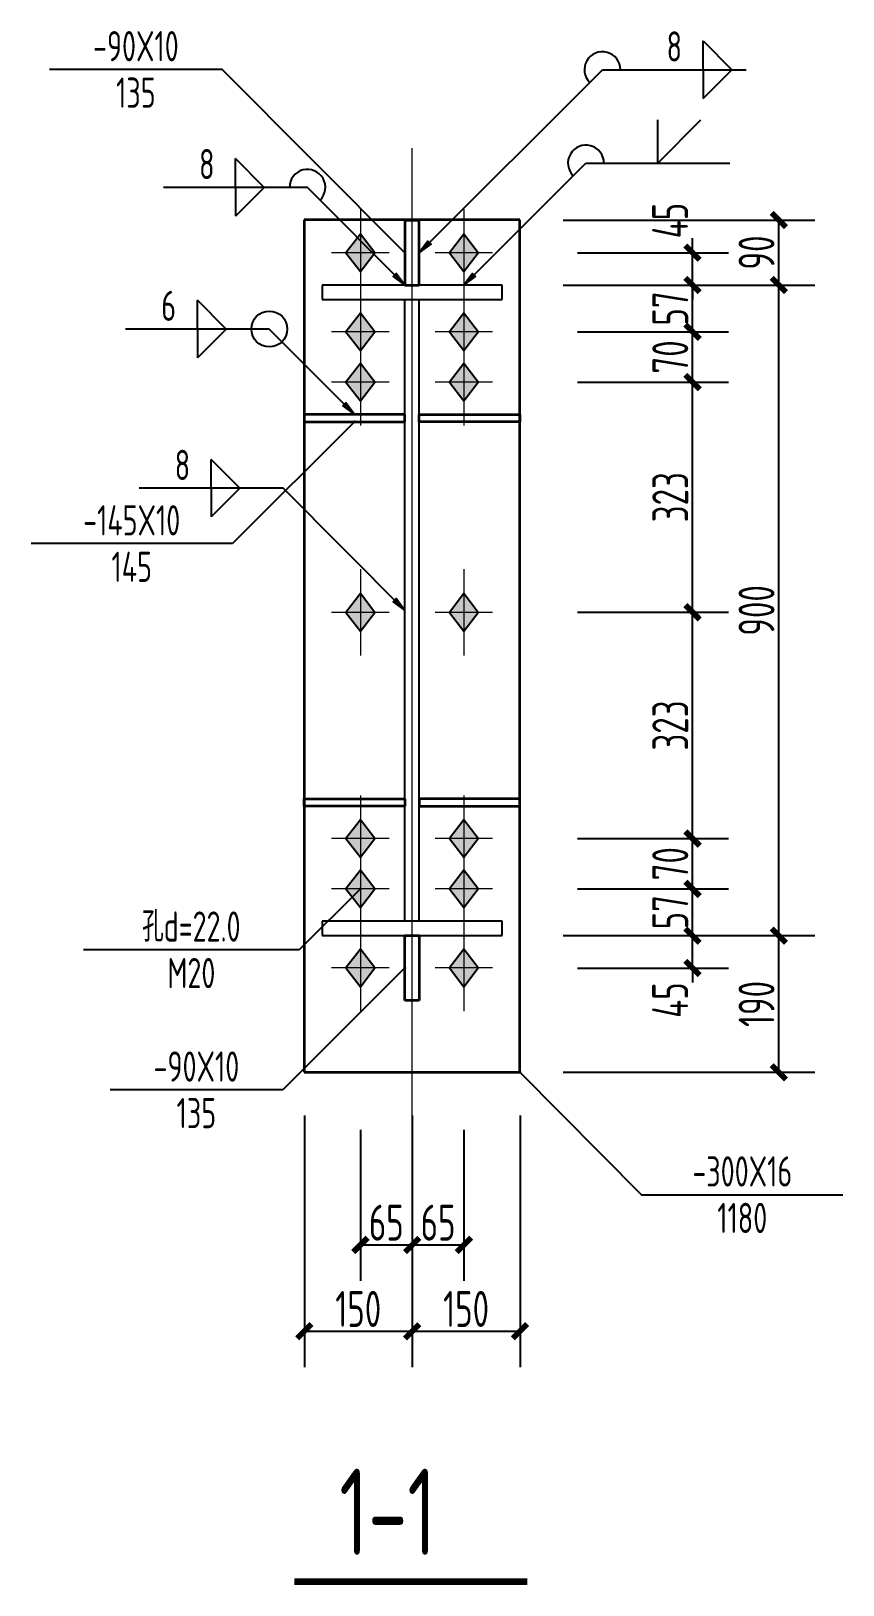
# Model space of a CAD drawing. Extents: x 69728788 to 150676229, y 15322671 to 43663798.
# Drawn here: x 75274896 to 75280543, y 19641585 to 19652388 of the extents above; entities that cross this region are included whole.
import ezdxf
from ezdxf.enums import TextEntityAlignment as Align

# ---------------------------------------------------------------- set-up
doc = ezdxf.new("R2010")
doc.units = 0
doc.header["$LTSCALE"] = 1000
doc.header["$MEASUREMENT"] = 0
doc.linetypes.add('线型6', pattern=[8.75, 5, -1.25, 1.25, -1.25])
doc.layers.get('0').update_dxf_attribs({"linetype": 'CONTINUOUS'})
doc.layers.get('DEFPOINTS').update_dxf_attribs({"linetype": 'CONTINUOUS'})
for name, color, linetype in [('10', 7, 'CONTINUOUS'), ('尺寸标注', 253, 'CONTINUOUS'), ('焊缝标注', 253, 'CONTINUOUS'), ('螺栓孔标注', 253, 'CONTINUOUS'), ('钢板标注', 253, 'CONTINUOUS')]:
    doc.layers.add(name, color=color, linetype=linetype)
doc.layers.add('20', color=2, linetype='CONTINUOUS', lineweight=35)
doc.styles.add('PkpmHz', font='Pkpmeng', dxfattribs={"width": 0.7, "bigfont": 'hztxt'})
doc.styles.add('TSSD_Rein', font='atssdeng.shx', dxfattribs={"width": 0.7, "bigfont": 'atssdchn.shx'})
doc.dimstyles.new('Pkpm_1.00', dxfattribs={"dimtxt": 250, "dimasz": 100, "dimexe": 250, "dimexo": 0.0625, "dimgap": 30, "dimtad": 1, "dimdec": 0, "dimrnd": 5, "dimzin": 0, "dimdsep": 46, "dimtxsty": 'PkpmHz', "dimblk1": 'ARCHTICK', "dimblk2": 'ARCHTICK', "dimsah": 1, "dimcen": 0.09, "dimadec": 0, "dimazin": 0, "dimtfac": 1, "dimtdec": 0, "dimtmove": 2, "dimatfit": 1, "dimfxl": 1, "dimtolj": 1, "dimtzin": 0, "dimarcsym": 0})

# ---------------------------------------------------------------- blocks, each defined once
blk = doc.blocks.new('_ArchTick')
at = {"color": 0, "linetype": 'ByBlock', "const_width": 0.4}
blk.add_lwpolyline([(-0.5, -0.5), (0.5, 0.5)], dxfattribs=at)
blk = doc.blocks.new('*D809')
at = {"layer": 'DEFPOINTS', "color": 0, "linetype": 'Continuous'}
for p in [(75278297, 19650847), (75279497, 19650847), (75278297, 19650622)]:
    blk.add_point(p, dxfattribs=at)
at = {"layer": '尺寸标注', "color": 0, "linetype": 'Continuous', "lineweight": -2}
for p, q in [((75279497, 19650847), (75279497, 19650947)), ((75278697, 19650847), (75279747, 19650847)), ((75279497, 19650622), (75279497, 19650847)), ((75278697, 19650622), (75279747, 19650622)), ((75279497, 19650622), (75279497, 19650522))]:
    blk.add_line(p, q, dxfattribs=at)
at = {"layer": '尺寸标注', "color": 0, "linetype": 'Continuous', "lineweight": -2, "xscale": 100, "yscale": 100, "zscale": 100}
for p, rotation in [((75279497, 19650847), 270), ((75279497, 19650622), 90)]:
    blk.add_blockref('_ArchTick', p, dxfattribs=dict(at, rotation=rotation))
at = {"layer": '尺寸标注', "color": 0, "linetype": 'Continuous', "insert": (75279341, 19651070), "char_height": 250, "attachment_point": 5, "rotation": 90, "style": 'PkpmHz'}
blk.add_mtext('\\A1;45', dxfattribs=at)
blk = doc.blocks.new('*D810')
at = {"layer": 'DEFPOINTS', "color": 0, "linetype": 'Continuous'}
for p in [(75278297, 19650622), (75279497, 19650622), (75278297, 19650297)]:
    blk.add_point(p, dxfattribs=at)
at = {"layer": '尺寸标注', "color": 0, "linetype": 'Continuous', "lineweight": -2}
for p, q in [((75278697, 19650622), (75279747, 19650622)), ((75279497, 19650297), (75279497, 19650622)), ((75278697, 19650297), (75279747, 19650297))]:
    blk.add_line(p, q, dxfattribs=at)
at = {"layer": '尺寸标注', "color": 0, "linetype": 'Continuous', "lineweight": -2, "xscale": 100, "yscale": 100, "zscale": 100}
for p, rotation in [((75279497, 19650622), 90), ((75279497, 19650297), 270)]:
    blk.add_blockref('_ArchTick', p, dxfattribs=dict(at, rotation=rotation))
at = {"layer": '尺寸标注', "color": 0, "linetype": 'Continuous', "insert": (75279342, 19650459), "char_height": 250, "attachment_point": 5, "rotation": 90, "style": 'PkpmHz'}
blk.add_mtext('\\A1;57', dxfattribs=at)
blk = doc.blocks.new('*D811')
at = {"layer": 'DEFPOINTS', "color": 0, "linetype": 'Continuous'}
for p in [(75278297, 19650297), (75279497, 19650297), (75278297, 19649947)]:
    blk.add_point(p, dxfattribs=at)
at = {"layer": '尺寸标注', "color": 0, "linetype": 'Continuous', "lineweight": -2}
for p, q in [((75278697, 19650297), (75279747, 19650297)), ((75279497, 19649947), (75279497, 19650297)), ((75278697, 19649947), (75279747, 19649947))]:
    blk.add_line(p, q, dxfattribs=at)
at = {"layer": '尺寸标注', "color": 0, "linetype": 'Continuous', "lineweight": -2, "xscale": 100, "yscale": 100, "zscale": 100}
for p, rotation in [((75279497, 19650297), 90), ((75279497, 19649947), 270)]:
    blk.add_blockref('_ArchTick', p, dxfattribs=dict(at, rotation=rotation))
at = {"layer": '尺寸标注', "color": 0, "linetype": 'Continuous', "insert": (75279342, 19650122), "char_height": 250, "attachment_point": 5, "rotation": 90, "style": 'PkpmHz'}
blk.add_mtext('\\A1;70', dxfattribs=at)
blk = doc.blocks.new('*D812')
at = {"layer": 'DEFPOINTS', "color": 0, "linetype": 'Continuous'}
for p in [(75278297, 19646099), (75279497, 19646099), (75278297, 19645874)]:
    blk.add_point(p, dxfattribs=at)
at = {"layer": '尺寸标注', "color": 0, "linetype": 'Continuous', "lineweight": -2}
for p, q in [((75279497, 19646099), (75279497, 19646199)), ((75278697, 19646099), (75279747, 19646099)), ((75279497, 19645874), (75279497, 19646099)), ((75278697, 19645874), (75279747, 19645874)), ((75279497, 19645874), (75279497, 19645774))]:
    blk.add_line(p, q, dxfattribs=at)
at = {"layer": '尺寸标注', "color": 0, "linetype": 'Continuous', "lineweight": -2, "xscale": 100, "yscale": 100, "zscale": 100}
for p, rotation in [((75279497, 19646099), 270), ((75279497, 19645874), 90)]:
    blk.add_blockref('_ArchTick', p, dxfattribs=dict(at, rotation=rotation))
at = {"layer": '尺寸标注', "color": 0, "linetype": 'Continuous', "insert": (75279341, 19645651), "char_height": 250, "attachment_point": 5, "rotation": 90, "style": 'PkpmHz'}
blk.add_mtext('\\A1;45', dxfattribs=at)
blk = doc.blocks.new('*D813')
at = {"layer": 'DEFPOINTS', "color": 0, "linetype": 'Continuous'}
for p in [(75278297, 19646424), (75279497, 19646424), (75278297, 19646099)]:
    blk.add_point(p, dxfattribs=at)
at = {"layer": '尺寸标注', "color": 0, "linetype": 'Continuous', "lineweight": -2}
for p, q in [((75278697, 19646424), (75279747, 19646424)), ((75279497, 19646099), (75279497, 19646424)), ((75278697, 19646099), (75279747, 19646099))]:
    blk.add_line(p, q, dxfattribs=at)
at = {"layer": '尺寸标注', "color": 0, "linetype": 'Continuous', "lineweight": -2, "xscale": 100, "yscale": 100, "zscale": 100}
for p, rotation in [((75279497, 19646424), 90), ((75279497, 19646099), 270)]:
    blk.add_blockref('_ArchTick', p, dxfattribs=dict(at, rotation=rotation))
at = {"layer": '尺寸标注', "color": 0, "linetype": 'Continuous', "insert": (75279342, 19646262), "char_height": 250, "attachment_point": 5, "rotation": 90, "style": 'PkpmHz'}
blk.add_mtext('\\A1;57', dxfattribs=at)
blk = doc.blocks.new('*D814')
at = {"layer": 'DEFPOINTS', "color": 0, "linetype": 'Continuous'}
for p in [(75278297, 19646774), (75279497, 19646774), (75278297, 19646424)]:
    blk.add_point(p, dxfattribs=at)
at = {"layer": '尺寸标注', "color": 0, "linetype": 'Continuous', "lineweight": -2}
for p, q in [((75278697, 19646774), (75279747, 19646774)), ((75279497, 19646424), (75279497, 19646774)), ((75278697, 19646424), (75279747, 19646424))]:
    blk.add_line(p, q, dxfattribs=at)
at = {"layer": '尺寸标注', "color": 0, "linetype": 'Continuous', "lineweight": -2, "xscale": 100, "yscale": 100, "zscale": 100}
for p, rotation in [((75279497, 19646774), 90), ((75279497, 19646424), 270)]:
    blk.add_blockref('_ArchTick', p, dxfattribs=dict(at, rotation=rotation))
at = {"layer": '尺寸标注', "color": 0, "linetype": 'Continuous', "insert": (75279342, 19646599), "char_height": 250, "attachment_point": 5, "rotation": 90, "style": 'PkpmHz'}
blk.add_mtext('\\A1;70', dxfattribs=at)
blk = doc.blocks.new('*D815')
at = {"layer": 'DEFPOINTS', "color": 0, "linetype": 'Continuous'}
for p in [(75278297, 19649947), (75279497, 19649947), (75278297, 19648347)]:
    blk.add_point(p, dxfattribs=at)
at = {"layer": '尺寸标注', "color": 0, "linetype": 'Continuous', "lineweight": -2}
for p, q in [((75278697, 19649947), (75279747, 19649947)), ((75279497, 19648347), (75279497, 19649947)), ((75278697, 19648347), (75279747, 19648347))]:
    blk.add_line(p, q, dxfattribs=at)
at = {"layer": '尺寸标注', "color": 0, "linetype": 'Continuous', "lineweight": -2, "xscale": 100, "yscale": 100, "zscale": 100}
for p, rotation in [((75279497, 19649947), 90), ((75279497, 19648347), 270)]:
    blk.add_blockref('_ArchTick', p, dxfattribs=dict(at, rotation=rotation))
at = {"layer": '尺寸标注', "color": 0, "linetype": 'Continuous', "insert": (75279342, 19649147), "char_height": 250, "attachment_point": 5, "rotation": 90, "style": 'PkpmHz'}
blk.add_mtext('\\A1;323', dxfattribs=at)
blk = doc.blocks.new('*D816')
at = {"layer": 'DEFPOINTS', "color": 0, "linetype": 'Continuous'}
for p in [(75278297, 19648347), (75279497, 19648347), (75278297, 19646774)]:
    blk.add_point(p, dxfattribs=at)
at = {"layer": '尺寸标注', "color": 0, "linetype": 'Continuous', "lineweight": -2}
for p, q in [((75278697, 19648347), (75279747, 19648347)), ((75279497, 19646774), (75279497, 19648347)), ((75278697, 19646774), (75279747, 19646774))]:
    blk.add_line(p, q, dxfattribs=at)
at = {"layer": '尺寸标注', "color": 0, "linetype": 'Continuous', "lineweight": -2, "xscale": 100, "yscale": 100, "zscale": 100}
for p, rotation in [((75279497, 19648347), 90), ((75279497, 19646774), 270)]:
    blk.add_blockref('_ArchTick', p, dxfattribs=dict(at, rotation=rotation))
at = {"layer": '尺寸标注', "color": 0, "linetype": 'Continuous', "insert": (75279342, 19647560), "char_height": 250, "attachment_point": 5, "rotation": 90, "style": 'PkpmHz'}
blk.add_mtext('\\A1;323', dxfattribs=at)
blk = doc.blocks.new('*D817')
at = {"layer": 'DEFPOINTS', "color": 0, "linetype": 'Continuous'}
for p in [(75277187, 19645149), (75277547, 19645149), (75277547, 19643949)]:
    blk.add_point(p, dxfattribs=at)
at = {"layer": '尺寸标注', "color": 0, "linetype": 'Continuous', "lineweight": -2}
for p, q in [((75277187, 19644749), (75277187, 19643699)), ((75277547, 19644749), (75277547, 19643699)), ((75277187, 19643949), (75277547, 19643949))]:
    blk.add_line(p, q, dxfattribs=at)
at = {"layer": '尺寸标注', "color": 0, "linetype": 'Continuous', "lineweight": -2, "xscale": 100, "yscale": 100, "zscale": 100, "rotation": 180}
blk.add_blockref('_ArchTick', (75277187, 19643949), dxfattribs=at)
at = {"layer": '尺寸标注', "color": 0, "linetype": 'Continuous', "lineweight": -2, "xscale": 100, "yscale": 100, "zscale": 100}
blk.add_blockref('_ArchTick', (75277547, 19643949), dxfattribs=at)
at = {"layer": '尺寸标注', "color": 0, "linetype": 'Continuous', "insert": (75277367, 19644104), "char_height": 250, "attachment_point": 5, "style": 'PkpmHz'}
blk.add_mtext('\\A1;65', dxfattribs=at)
blk = doc.blocks.new('*D818')
at = {"layer": 'DEFPOINTS', "color": 0, "linetype": 'Continuous'}
for p in [(75277547, 19645149), (75277907, 19645149), (75277907, 19643949)]:
    blk.add_point(p, dxfattribs=at)
at = {"layer": '尺寸标注', "color": 0, "linetype": 'Continuous', "lineweight": -2}
for p, q in [((75277547, 19644749), (75277547, 19643699)), ((75277907, 19644749), (75277907, 19643699)), ((75277547, 19643949), (75277907, 19643949))]:
    blk.add_line(p, q, dxfattribs=at)
at = {"layer": '尺寸标注', "color": 0, "linetype": 'Continuous', "lineweight": -2, "xscale": 100, "yscale": 100, "zscale": 100, "rotation": 180}
blk.add_blockref('_ArchTick', (75277547, 19643949), dxfattribs=at)
at = {"layer": '尺寸标注', "color": 0, "linetype": 'Continuous', "lineweight": -2, "xscale": 100, "yscale": 100, "zscale": 100}
blk.add_blockref('_ArchTick', (75277907, 19643949), dxfattribs=at)
at = {"layer": '尺寸标注', "color": 0, "linetype": 'Continuous', "insert": (75277727, 19644104), "char_height": 250, "attachment_point": 5, "style": 'PkpmHz'}
blk.add_mtext('\\A1;65', dxfattribs=at)
blk = doc.blocks.new('*D819')
at = {"layer": 'DEFPOINTS', "color": 0, "linetype": 'Continuous'}
for p in [(75276797, 19645149), (75277547, 19645149), (75277547, 19643349)]:
    blk.add_point(p, dxfattribs=at)
at = {"layer": '尺寸标注', "color": 0, "linetype": 'Continuous', "lineweight": -2}
for p, q in [((75276797, 19644849), (75276797, 19643099)), ((75277547, 19644849), (75277547, 19643099)), ((75276797, 19643349), (75277547, 19643349))]:
    blk.add_line(p, q, dxfattribs=at)
at = {"layer": '尺寸标注', "color": 0, "linetype": 'Continuous', "lineweight": -2, "xscale": 100, "yscale": 100, "zscale": 100, "rotation": 180}
blk.add_blockref('_ArchTick', (75276797, 19643349), dxfattribs=at)
at = {"layer": '尺寸标注', "color": 0, "linetype": 'Continuous', "lineweight": -2, "xscale": 100, "yscale": 100, "zscale": 100}
blk.add_blockref('_ArchTick', (75277547, 19643349), dxfattribs=at)
at = {"layer": '尺寸标注', "color": 0, "linetype": 'Continuous', "insert": (75277172, 19643504), "char_height": 250, "attachment_point": 5, "style": 'PkpmHz'}
blk.add_mtext('\\A1;150', dxfattribs=at)
blk = doc.blocks.new('*D820')
at = {"layer": 'DEFPOINTS', "color": 0, "linetype": 'Continuous'}
for p in [(75277547, 19645149), (75278297, 19645149), (75278297, 19643349)]:
    blk.add_point(p, dxfattribs=at)
at = {"layer": '尺寸标注', "color": 0, "linetype": 'Continuous', "lineweight": -2}
for p, q in [((75277547, 19644849), (75277547, 19643099)), ((75278297, 19644849), (75278297, 19643099)), ((75277547, 19643349), (75278297, 19643349))]:
    blk.add_line(p, q, dxfattribs=at)
at = {"layer": '尺寸标注', "color": 0, "linetype": 'Continuous', "lineweight": -2, "xscale": 100, "yscale": 100, "zscale": 100, "rotation": 180}
blk.add_blockref('_ArchTick', (75277547, 19643349), dxfattribs=at)
at = {"layer": '尺寸标注', "color": 0, "linetype": 'Continuous', "lineweight": -2, "xscale": 100, "yscale": 100, "zscale": 100}
blk.add_blockref('_ArchTick', (75278297, 19643349), dxfattribs=at)
at = {"layer": '尺寸标注', "color": 0, "linetype": 'Continuous', "insert": (75277922, 19643504), "char_height": 250, "attachment_point": 5, "style": 'PkpmHz'}
blk.add_mtext('\\A1;150', dxfattribs=at)
blk = doc.blocks.new('*D821')
at = {"layer": 'DEFPOINTS', "color": 0, "linetype": 'Continuous'}
for p in [(75278297, 19646099), (75280097, 19646099), (75278297, 19645149)]:
    blk.add_point(p, dxfattribs=at)
at = {"layer": '尺寸标注', "color": 0, "linetype": 'Continuous', "lineweight": -2}
for p, q in [((75278597, 19646099), (75280347, 19646099)), ((75280097, 19645149), (75280097, 19646099)), ((75278597, 19645149), (75280347, 19645149))]:
    blk.add_line(p, q, dxfattribs=at)
at = {"layer": '尺寸标注', "color": 0, "linetype": 'Continuous', "lineweight": -2, "xscale": 100, "yscale": 100, "zscale": 100}
for p, rotation in [((75280097, 19646099), 90), ((75280097, 19645149), 270)]:
    blk.add_blockref('_ArchTick', p, dxfattribs=dict(at, rotation=rotation))
at = {"layer": '尺寸标注', "color": 0, "linetype": 'Continuous', "insert": (75279942, 19645624), "char_height": 250, "attachment_point": 5, "rotation": 90, "style": 'PkpmHz'}
blk.add_mtext('\\A1;190', dxfattribs=at)
blk = doc.blocks.new('*D822')
at = {"layer": 'DEFPOINTS', "color": 0, "linetype": 'Continuous'}
for p in [(75278297, 19650622), (75280097, 19650622), (75278297, 19646099)]:
    blk.add_point(p, dxfattribs=at)
at = {"layer": '尺寸标注', "color": 0, "linetype": 'Continuous', "lineweight": -2}
for p, q in [((75278597, 19650622), (75280347, 19650622)), ((75280097, 19646099), (75280097, 19650622)), ((75278597, 19646099), (75280347, 19646099))]:
    blk.add_line(p, q, dxfattribs=at)
at = {"layer": '尺寸标注', "color": 0, "linetype": 'Continuous', "lineweight": -2, "xscale": 100, "yscale": 100, "zscale": 100}
for p, rotation in [((75280097, 19650622), 90), ((75280097, 19646099), 270)]:
    blk.add_blockref('_ArchTick', p, dxfattribs=dict(at, rotation=rotation))
at = {"layer": '尺寸标注', "color": 0, "linetype": 'Continuous', "insert": (75279942, 19648360), "char_height": 250, "attachment_point": 5, "rotation": 90, "style": 'PkpmHz'}
blk.add_mtext('\\A1;900', dxfattribs=at)
blk = doc.blocks.new('*D823')
at = {"layer": 'DEFPOINTS', "color": 0, "linetype": 'Continuous'}
for p in [(75278297, 19651074), (75280097, 19651074), (75278297, 19650622)]:
    blk.add_point(p, dxfattribs=at)
at = {"layer": '尺寸标注', "color": 0, "linetype": 'Continuous', "lineweight": -2}
for p, q in [((75278597, 19651074), (75280347, 19651074)), ((75280097, 19650622), (75280097, 19651074)), ((75278597, 19650622), (75280347, 19650622))]:
    blk.add_line(p, q, dxfattribs=at)
at = {"layer": '尺寸标注', "color": 0, "linetype": 'Continuous', "lineweight": -2, "xscale": 100, "yscale": 100, "zscale": 100}
for p, rotation in [((75280097, 19651074), 90), ((75280097, 19650622), 270)]:
    blk.add_blockref('_ArchTick', p, dxfattribs=dict(at, rotation=rotation))
at = {"layer": '尺寸标注', "color": 0, "linetype": 'Continuous', "insert": (75279942, 19650848), "char_height": 250, "attachment_point": 5, "rotation": 90, "style": 'PkpmHz'}
blk.add_mtext('\\A1;90', dxfattribs=at)

msp = doc.modelspace()

# ---------------------------------------------------------------- hatches: boundary and pattern name
at = {"layer": '10'}
for points in [[(75277186.7, 19650976.6), (75277086.7, 19650846.6), (75277186.7, 19650716.6), (75277286.7, 19650846.6)], [(75277906.7, 19650976.6), (75277806.7, 19650846.6), (75277906.7, 19650716.6), (75278006.7, 19650846.6)], [(75277186.7, 19650426.6), (75277086.7, 19650296.6), (75277186.7, 19650166.6), (75277286.7, 19650296.6)], [(75277906.7, 19650426.6), (75277806.7, 19650296.6), (75277906.7, 19650166.6), (75278006.7, 19650296.6)], [(75277186.7, 19650076.6), (75277086.7, 19649946.6), (75277186.7, 19649816.6), (75277286.7, 19649946.6)], [(75277906.7, 19650076.6), (75277806.7, 19649946.6), (75277906.7, 19649816.6), (75278006.7, 19649946.6)], [(75277186.7, 19648476.6), (75277086.7, 19648346.6), (75277186.7, 19648216.6), (75277286.7, 19648346.6)], [(75277906.7, 19648476.6), (75277806.7, 19648346.6), (75277906.7, 19648216.6), (75278006.7, 19648346.6)], [(75277186.7, 19646904.2), (75277086.7, 19646774.2), (75277186.7, 19646644.2), (75277286.7, 19646774.2)], [(75277906.7, 19646904.2), (75277806.7, 19646774.2), (75277906.7, 19646644.2), (75278006.7, 19646774.2)], [(75277186.7, 19646554.2), (75277086.7, 19646424.2), (75277186.7, 19646294.2), (75277286.7, 19646424.2)], [(75277906.7, 19646554.2), (75277806.7, 19646424.2), (75277906.7, 19646294.2), (75278006.7, 19646424.2)], [(75277186.7, 19646004.2), (75277086.7, 19645874.2), (75277186.7, 19645744.2), (75277286.7, 19645874.2)], [(75277906.7, 19646004.2), (75277806.7, 19645874.2), (75277906.7, 19645744.2), (75278006.7, 19645874.2)]]:
    msp.add_hatch(color=1, dxfattribs=at).paths.add_polyline_path(points)
at = {"layer": '焊缝标注'}
for points in [[(75277596.7, 19650846.6), (75277678, 19650906.7), (75277656.8, 19650927.9)], [(75277496.7, 19650621.6), (75277436.6, 19650703), (75277415.4, 19650681.8)], [(75277906.7, 19650621.6), (75277988, 19650681.7), (75277966.8, 19650702.9)], [(75277146.7, 19649721.6), (75277086.6, 19649803), (75277065.4, 19649781.8)], [(75277496.7, 19648360.4), (75277436.6, 19648441.8), (75277415.4, 19648420.6)]]:
    msp.add_hatch(color=256, dxfattribs=at).paths.add_polyline_path(points)

# ---------------------------------------------------------------- linework, layer by layer
at = {"layer": '10', "linetype": '线型6', "lineweight": 18, "ltscale": 100}
msp.add_line((75277546.7, 19644649.2), (75277546.7, 19651574.2), dxfattribs=at)
at = {"layer": '10', "color": 9, "lineweight": 18, "ltscale": 100}
for p, q in [((75277186.7, 19651146.6), (75277186.7, 19650546.6)), ((75277906.7, 19651146.6), (75277906.7, 19650546.6)), ((75277386.7, 19650846.6), (75276986.7, 19650846.6)), ((75278106.7, 19650846.6), (75277706.7, 19650846.6)), ((75277186.7, 19650596.6), (75277186.7, 19649996.6)), ((75277906.7, 19650596.6), (75277906.7, 19649996.6)), ((75277386.7, 19650296.6), (75276986.7, 19650296.6)), ((75277186.7, 19650246.6), (75277186.7, 19649646.6)), ((75278106.7, 19650296.6), (75277706.7, 19650296.6)), ((75277906.7, 19650246.6), (75277906.7, 19649646.6)), ((75277386.7, 19649946.6), (75276986.7, 19649946.6)), ((75278106.7, 19649946.6), (75277706.7, 19649946.6)), ((75277186.7, 19648646.6), (75277186.7, 19648046.6)), ((75277906.7, 19648646.6), (75277906.7, 19648046.6)), ((75277386.7, 19648346.6), (75276986.7, 19648346.6)), ((75278106.7, 19648346.6), (75277706.7, 19648346.6)), ((75277186.7, 19647074.2), (75277186.7, 19646474.2)), ((75277906.7, 19647074.2), (75277906.7, 19646474.2)), ((75277386.7, 19646774.2), (75276986.7, 19646774.2)), ((75278106.7, 19646774.2), (75277706.7, 19646774.2)), ((75277186.7, 19646724.2), (75277186.7, 19646124.2)), ((75277906.7, 19646724.2), (75277906.7, 19646124.2)), ((75277386.7, 19646424.2), (75276986.7, 19646424.2)), ((75278106.7, 19646424.2), (75277706.7, 19646424.2)), ((75277186.7, 19646174.2), (75277186.7, 19645574.2)), ((75277906.7, 19646174.2), (75277906.7, 19645574.2)), ((75277386.7, 19645874.2), (75276986.7, 19645874.2)), ((75278106.7, 19645874.2), (75277706.7, 19645874.2))]:
    msp.add_line(p, q, dxfattribs=at)
at = {"layer": '10', "color": 3, "ltscale": 100}
for p, q in [((75278171.7, 19650621.6), (75276921.7, 19650621.6)), ((75276921.7, 19650621.6), (75276921.7, 19650521.6)), ((75278171.7, 19650521.6), (75278171.7, 19650621.6)), ((75276921.7, 19650521.6), (75278171.7, 19650521.6)), ((75277496.7, 19646199.2), (75277496.7, 19650521.6)), ((75277596.7, 19646199.2), (75277596.7, 19650521.6)), ((75278171.7, 19646199.2), (75276921.7, 19646199.2)), ((75276921.7, 19646199.2), (75276921.7, 19646099.2)), ((75278171.7, 19646099.2), (75278171.7, 19646199.2)), ((75276921.7, 19646099.2), (75278171.7, 19646099.2))]:
    msp.add_line(p, q, dxfattribs=at)
at = {"layer": '10', "color": 1, "linetype": 'Continuous'}
for points in [[(75277186.7, 19650976.6), (75277086.7, 19650846.6), (75277186.7, 19650716.6), (75277286.7, 19650846.6)], [(75277906.7, 19650976.6), (75277806.7, 19650846.6), (75277906.7, 19650716.6), (75278006.7, 19650846.6)], [(75277186.7, 19650426.6), (75277086.7, 19650296.6), (75277186.7, 19650166.6), (75277286.7, 19650296.6)], [(75277906.7, 19650426.6), (75277806.7, 19650296.6), (75277906.7, 19650166.6), (75278006.7, 19650296.6)], [(75277186.7, 19650076.6), (75277086.7, 19649946.6), (75277186.7, 19649816.6), (75277286.7, 19649946.6)], [(75277906.7, 19650076.6), (75277806.7, 19649946.6), (75277906.7, 19649816.6), (75278006.7, 19649946.6)], [(75277186.7, 19648476.6), (75277086.7, 19648346.6), (75277186.7, 19648216.6), (75277286.7, 19648346.6)], [(75277906.7, 19648476.6), (75277806.7, 19648346.6), (75277906.7, 19648216.6), (75278006.7, 19648346.6)], [(75277186.7, 19646904.2), (75277086.7, 19646774.2), (75277186.7, 19646644.2), (75277286.7, 19646774.2)], [(75277906.7, 19646904.2), (75277806.7, 19646774.2), (75277906.7, 19646644.2), (75278006.7, 19646774.2)], [(75277186.7, 19646554.2), (75277086.7, 19646424.2), (75277186.7, 19646294.2), (75277286.7, 19646424.2)], [(75277906.7, 19646554.2), (75277806.7, 19646424.2), (75277906.7, 19646294.2), (75278006.7, 19646424.2)], [(75277186.7, 19646004.2), (75277086.7, 19645874.2), (75277186.7, 19645744.2), (75277286.7, 19645874.2)], [(75277906.7, 19646004.2), (75277806.7, 19645874.2), (75277906.7, 19645744.2), (75278006.7, 19645874.2)]]:
    msp.add_lwpolyline(points, close=True, dxfattribs=at)
at = {"layer": '10', "const_width": 45}
msp.add_lwpolyline([(75276727.5, 19641607.9), (75278347.5, 19641607.9)], dxfattribs=at)
at = {"layer": '20', "ltscale": 100}
for p, q in [((75278296.7, 19651074.2), (75276796.7, 19651074.2)), ((75276796.7, 19651074.2), (75276796.7, 19645149.2)), ((75277596.7, 19651071.6), (75277496.7, 19651071.6)), ((75277496.7, 19651071.6), (75277496.7, 19650621.6)), ((75277596.7, 19650621.6), (75277596.7, 19651071.6)), ((75278296.7, 19645149.2), (75278296.7, 19651074.2)), ((75277496.7, 19650621.6), (75277596.7, 19650621.6)), ((75277496.7, 19649721.6), (75276796.7, 19649721.6)), ((75276796.7, 19649721.6), (75276796.7, 19649671.6)), ((75276796.7, 19649671.6), (75277496.7, 19649671.6)), ((75277496.7, 19649671.6), (75277496.7, 19649721.6)), ((75277596.7, 19649721.6), (75278296.7, 19649721.6)), ((75277596.7, 19649671.6), (75277596.7, 19649721.6)), ((75278296.7, 19649671.6), (75277596.7, 19649671.6)), ((75278296.7, 19649721.6), (75278296.7, 19649671.6)), ((75276796.7, 19646999.2), (75276796.7, 19647049.2)), ((75276796.7, 19647049.2), (75277496.7, 19647049.2)), ((75277496.7, 19646999.2), (75276796.7, 19646999.2)), ((75277496.7, 19647049.2), (75277496.7, 19646999.2)), ((75278296.7, 19647049.2), (75277596.7, 19647049.2)), ((75277596.7, 19647049.2), (75277596.7, 19646999.2)), ((75277596.7, 19646999.2), (75278296.7, 19646999.2)), ((75278296.7, 19646999.2), (75278296.7, 19647049.2)), ((75277496.7, 19646099.2), (75277596.7, 19646099.2)), ((75277496.7, 19645649.2), (75277496.7, 19646099.2)), ((75277596.7, 19646099.2), (75277596.7, 19645649.2)), ((75277596.7, 19645649.2), (75277496.7, 19645649.2)), ((75276796.7, 19645149.2), (75278296.7, 19645149.2))]:
    msp.add_line(p, q, dxfattribs=at)
at = {"layer": '焊缝标注', "ltscale": 100}
for p, q in [((75279570, 19652318.9), (75279770, 19652118.9)), ((75279570, 19652118.9), (75279570, 19652318.9)), ((75277596.7, 19650846.6), (75278870, 19652118.9)), ((75278870, 19652118.9), (75279870, 19652118.9)), ((75279570, 19651918.9), (75279770, 19652118.9)), ((75279570, 19652118.9), (75279570, 19651918.9)), ((75279255.5, 19651469.8), (75279255.5, 19651769.8)), ((75279255.5, 19651469.8), (75279555.5, 19651769.8)), ((75276518.6, 19651301.2), (75276318.6, 19651501.2)), ((75276318.6, 19651301.2), (75276318.6, 19651501.2)), ((75277906.7, 19650621.6), (75278755.5, 19651469.8)), ((75278755.5, 19651469.8), (75279755.5, 19651469.8)), ((75276818.6, 19651301.2), (75275818.6, 19651301.2)), ((75276518.6, 19651301.2), (75276318.6, 19651101.2)), ((75276318.6, 19651301.2), (75276318.6, 19651101.2)), ((75277496.7, 19650621.6), (75276818.6, 19651301.2)), ((75276253.4, 19650316.3), (75276053.4, 19650516.3)), ((75276053.4, 19650316.3), (75276053.4, 19650516.3)), ((75276553.4, 19650316.3), (75275553.4, 19650316.3)), ((75276253.4, 19650316.3), (75276053.4, 19650116.3)), ((75276053.4, 19650316.3), (75276053.4, 19650116.3)), ((75277146.7, 19649721.6), (75276553.4, 19650316.3)), ((75276349.1, 19649209.9), (75276149.1, 19649409.9)), ((75276149.1, 19649209.9), (75276149.1, 19649409.9)), ((75276649.1, 19649209.9), (75275649.1, 19649209.9)), ((75276349.1, 19649209.9), (75276149.1, 19649009.9)), ((75276149.1, 19649209.9), (75276149.1, 19649009.9)), ((75277496.7, 19648360.4), (75276649.1, 19649209.9))]:
    msp.add_line(p, q, dxfattribs=at)
at = {"layer": '焊缝标注', "linetype": 'Continuous'}
for points in [[(75277596.7, 19650846.6), (75277678, 19650906.7), (75277656.8, 19650927.9)], [(75277496.7, 19650621.6), (75277436.6, 19650703), (75277415.4, 19650681.8)], [(75277906.7, 19650621.6), (75277988, 19650681.7), (75277966.8, 19650702.9)], [(75277146.7, 19649721.6), (75277086.6, 19649803), (75277065.4, 19649781.8)], [(75277496.7, 19648360.4), (75277436.6, 19648441.8), (75277415.4, 19648420.6)]]:
    msp.add_lwpolyline(points, close=True, dxfattribs=at)
at = {"layer": '焊缝标注', "ltscale": 100}
msp.add_circle((75276553.4, 19650316.3), 125, dxfattribs=at)
for centre, start, end in [((75278870, 19652118.9), 0, 224.97719), ((75278755.5, 19651469.8), 0, 224.97719), ((75276818.6, 19651301.2), 314.93155, 180)]:
    msp.add_arc(centre, 125, start, end, dxfattribs=at)
at = {"layer": '螺栓孔标注', "ltscale": 100}
for p, q in [((75277186.7, 19646424.2), (75276761.5, 19646000.7)), ((75276761.5, 19646000.7), (75275261.5, 19646000.7))]:
    msp.add_line(p, q, dxfattribs=at)
at = {"layer": '螺栓孔标注', "ltscale": 100, "const_width": 10}
msp.add_lwpolyline([(75277191.7, 19646424.2, 1), (75277181.7, 19646424.2, 1)], format="xyb", close=True, dxfattribs=at)
at = {"layer": '钢板标注', "ltscale": 100}
for p, q in [((75276225.4, 19652120.9), (75275025.4, 19652120.9)), ((75277496.7, 19650846.6), (75276225.4, 19652120.9)), ((75277146.7, 19649671.6), (75276296.4, 19648824.8)), ((75276296.4, 19648824.8), (75274896.4, 19648824.8)), ((75277496.7, 19645874.2), (75276646.4, 19645027.3)), ((75278296.7, 19645149.2), (75279142.8, 19644298.3)), ((75276646.4, 19645027.3), (75275446.4, 19645027.3)), ((75279142.8, 19644298.3), (75280542.8, 19644298.3))]:
    msp.add_line(p, q, dxfattribs=at)
at = {"layer": '钢板标注', "ltscale": 100, "const_width": 10}
for points in [[(75277501.7, 19650846.6, 1), (75277491.7, 19650846.6, 1)], [(75277151.7, 19649671.6, 1), (75277141.7, 19649671.6, 1)], [(75277501.7, 19645874.2, 1), (75277491.7, 19645874.2, 1)], [(75278301.7, 19645149.2, 1), (75278291.7, 19645149.2, 1)]]:
    msp.add_lwpolyline(points, format="xyb", close=True, dxfattribs=at)

# ---------------------------------------------------------------- texts
at = {"layer": '10', "style": 'TSSD_Rein', "width": 0.7}
msp.add_text('1-1', height=600, dxfattribs=at).set_placement((75277040.3, 19641793.4))
at = {"layer": '焊缝标注', "style": 'PkpmHz', "width": 0.71}
for s, p in [('8', (75279370, 19652175.5)), ('8', (75276118.6, 19651357.9)), ('6', (75275853.4, 19650372.9)), ('8', (75275949.1, 19649266.5))]:
    msp.add_text(s, height=210, dxfattribs=at).set_placement(p, align=Align.CENTER)
at = {"layer": '螺栓孔标注', "style": 'PkpmHz', "width": 0.71}
msp.add_text('孔d=22.0', height=210, dxfattribs=at).set_placement((75276011.5, 19646057.4), align=Align.CENTER)
msp.add_text('M20', height=210, dxfattribs=at).set_placement((75276011.5, 19645944.1), align=Align.TOP_CENTER)
at = {"layer": '钢板标注', "style": 'PkpmHz', "width": 0.71}
for s, p in [('-90X10', (75275625.4, 19652177.5)), ('-145X10', (75275596.4, 19648881.4)), ('-90X10', (75276046.4, 19645083.9)), ('-300X16', (75279842.8, 19644354.9))]:
    msp.add_text(s, height=210, dxfattribs=at).set_placement(p, align=Align.CENTER)
for s, p in [('135', (75275625.4, 19652064.3)), ('145', (75275596.4, 19648768.2)), ('135', (75276046.4, 19644970.7)), ('1180', (75279842.8, 19644241.7))]:
    msp.add_text(s, height=210, dxfattribs=at).set_placement(p, align=Align.TOP_CENTER)

# ---------------------------------------------------------------- dimensions: what is measured, and where the dimension line sits
at = {"layer": '尺寸标注', "linetype": 'Continuous'}
for base, p1, p2, picture, middle in [((75279496.7, 19650846.6), (75278296.7, 19650621.6), (75278296.7, 19650846.6), '*D809', (75279341.4, 19651070.2)), ((75279496.7, 19646099.2), (75278296.7, 19645874.2), (75278296.7, 19646099.2), '*D812', (75279341.4, 19645650.5))]:
    dim = msp.add_linear_dim(base=base, p1=p1, p2=p2, angle=90, text='45', dimstyle='Pkpm_1.00', override={"dimexo": 400, "dimtih": 0, "dimtoh": 0}, dxfattribs=at)
    dim.commit()
    dim.dimension.update_dxf_attribs({"geometry": picture, "text_midpoint": middle, "dimtype": 160})
for base, p1, p2, text, override, picture, middle in [((75280096.7, 19651074.2), (75278296.7, 19650621.6), (75278296.7, 19651074.2), '90', {"dimexo": 300, "dimtih": 0, "dimtoh": 0}, '*D823', (75279941.7, 19650847.9)), ((75279496.7, 19650621.6), (75278296.7, 19650296.6), (75278296.7, 19650621.6), '57', {"dimexo": 400, "dimtih": 0, "dimtoh": 0}, '*D810', (75279341.7, 19650459.1)), ((75280096.7, 19650621.6), (75278296.7, 19646099.2), (75278296.7, 19650621.6), '900', {"dimexo": 300, "dimtih": 0, "dimtoh": 0}, '*D822', (75279941.7, 19648360.4)), ((75279496.7, 19650296.6), (75278296.7, 19649946.6), (75278296.7, 19650296.6), '70', {"dimexo": 400, "dimtih": 0, "dimtoh": 0}, '*D811', (75279341.7, 19650121.6)), ((75279496.7, 19649946.6), (75278296.7, 19648346.6), (75278296.7, 19649946.6), '323', {"dimexo": 400, "dimtih": 0, "dimtoh": 0}, '*D815', (75279341.7, 19649146.6)), ((75279496.7, 19648346.6), (75278296.7, 19646774.2), (75278296.7, 19648346.6), '323', {"dimexo": 400, "dimtih": 0, "dimtoh": 0}, '*D816', (75279341.7, 19647560.4)), ((75279496.7, 19646774.2), (75278296.7, 19646424.2), (75278296.7, 19646774.2), '70', {"dimexo": 400, "dimtih": 0, "dimtoh": 0}, '*D814', (75279341.7, 19646599.2)), ((75279496.7, 19646424.2), (75278296.7, 19646099.2), (75278296.7, 19646424.2), '57', {"dimexo": 400, "dimtih": 0, "dimtoh": 0}, '*D813', (75279341.7, 19646261.7)), ((75280096.7, 19646099.2), (75278296.7, 19645149.2), (75278296.7, 19646099.2), '190', {"dimexo": 300, "dimtih": 0, "dimtoh": 0}, '*D821', (75279941.7, 19645624.2))]:
    dim = msp.add_linear_dim(base=base, p1=p1, p2=p2, angle=90, text=text, dimstyle='Pkpm_1.00', override=override, dxfattribs=at)
    dim.commit()
    dim.dimension.update_dxf_attribs({"geometry": picture, "text_midpoint": middle})
for base, p1, p2, text, override, picture, middle in [((75277546.7, 19643349.2), (75276796.7, 19645149.2), (75277546.7, 19645149.2), '150', {"dimexo": 300, "dimtih": 0, "dimtoh": 0}, '*D819', (75277171.7, 19643504.2)), ((75277546.7, 19643949.2), (75277186.7, 19645149.2), (75277546.7, 19645149.2), '65', {"dimexo": 400, "dimtih": 0, "dimtoh": 0}, '*D817', (75277366.7, 19644104.2)), ((75277906.7, 19643949.2), (75277546.7, 19645149.2), (75277906.7, 19645149.2), '65', {"dimexo": 400, "dimtih": 0, "dimtoh": 0}, '*D818', (75277726.7, 19644104.2)), ((75278296.7, 19643349.2), (75277546.7, 19645149.2), (75278296.7, 19645149.2), '150', {"dimexo": 300, "dimtih": 0, "dimtoh": 0}, '*D820', (75277921.7, 19643504.2))]:
    dim = msp.add_linear_dim(base=base, p1=p1, p2=p2, text=text, dimstyle='Pkpm_1.00', override=override, dxfattribs=at)
    dim.commit()
    dim.dimension.update_dxf_attribs({"geometry": picture, "text_midpoint": middle})

doc.saveas('drawing.dxf')
